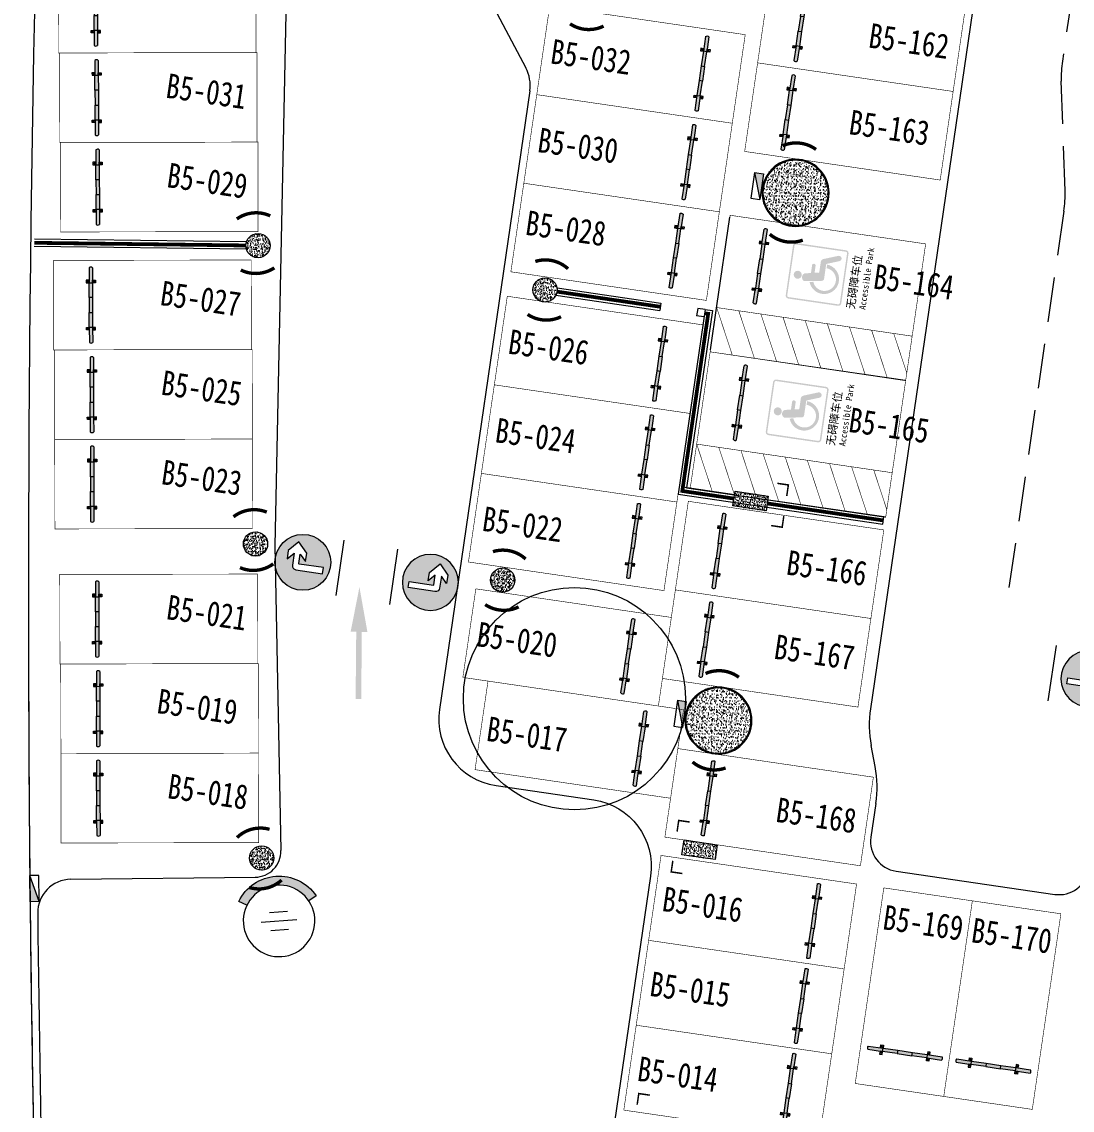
# Model space of a CAD drawing. Header units: inches. Extents: x -414268 to 632271, y -366004 to 318730.
# Drawn here: x -299767 to -271591, y 195681 to 224862 of the extents above; entities that cross this region are included whole.
import ezdxf

# ---------------------------------------------------------------- set-up
doc = ezdxf.new("R2010")
doc.units = ezdxf.units.IN
doc.header["$LTSCALE"] = 1200
doc.header["$MEASUREMENT"] = 0
doc.linetypes.add('DASHEDX2', pattern=[1.5, 1, -0.5])
doc.linetypes.add('LTP-UG5$0$HIDDEN2', pattern=[0.1875, 0.125, -0.0625])
doc.layers.get('0').update_dxf_attribs({"linetype": 'CONTINUOUS', "lineweight": 0})
for name, color, linetype, lineweight in [('$DDT_AUDIT_GENERATED__1E20', 7, 'CONTINUOUS', 0), ('$DDT_AUDIT_GENERATED__1E23', 7, 'CONTINUOUS', 0), ('-XBZ', 7, 'CONTINUOUS', 0), ('0--PAI--', 7, 'CONTINUOUS', 0), ('0--PAI--BLUE', 5, 'CONTINUOUS', 0), ('0--弧型立面标', 7, 'CONTINUOUS', 0), ('0--挡车架', 7, 'CONTINUOUS', 0), ('0--残疾人车位黄色网格线', 40, 'CONTINUOUS', 0), ('0--直行箭头', 7, 'CONTINUOUS', 0), ('0--立面标', 7, 'CONTINUOUS', 0), ('0--路缘线', 1, 'CONTINUOUS', 0), ('0－－车位', 4, 'CONTINUOUS', 0), ('0－－车位号码', 7, 'CONTINUOUS', 0), ('7', 7, 'CONTINUOUS', 0), ('COL-GRID-UG-1_8A_200701111', 7, 'CONTINUOUS', 0), ('COL-GRID-UG-1_8A_200701112', 7, 'CONTINUOUS', 0), ('COL-GRID-UG-1_8A_200701113', 7, 'CONTINUOUS', 0), ('COLUMN', 7, 'CONTINUOUS', 0), ('HY消火栓', 7, 'CONTINUOUS', 0), ('LEE100', 7, 'CONTINUOUS', 0), ('LTP-UG5$0$A-PARKING', 7, 'CONTINUOUS', 0), ('WALL', 7, 'CONTINUOUS', 0), ('广角镜', 7, 'CONTINUOUS', 0)]:
    doc.layers.add(name, color=color, linetype=linetype, lineweight=lineweight)
doc.styles.add('-黑体', font='simhei.ttf', dxfattribs={"width": 0.8})
doc.styles.add('黑体', font='simhei.ttf')

# ---------------------------------------------------------------- blocks, each defined once
blk = doc.blocks.new('$DDT_AUDIT_GENERATED__1DE2')
at = {"layer": 'COL-GRID-UG-1_8A_200701112'}
h = blk.add_hatch(dxfattribs=at)
h.set_pattern_fill('AR-CONC', color=251, scale=0.02, angle=8.320600316395613, style=0)
h.set_pattern_definition([(50.00000000000038, (-65.0903522020077, -5.269292141296299), (0.1434520365201508, -0.01255042699651813), [0.015, -0.165]), (355.0000000000004, (-65.0903522020077, -5.269292141296299), (-0.02775026672260095, 0.1504384267400022), [0.012, -0.132]), (100.4514000000003, (-65.07839786600769, -5.270338009296299), (0.1157018763428035, 0.1378879084121915), [0.012748038, -0.1402284224]), (46.18420000000039, (-65.0903522020077, -5.2292921412963), (0.2134482097251291, -0.0331038028658023), [0.0225, -0.2475000000000001]), (96.63560000000038, (-65.07256485300769, -5.2320508026963), (0.1869325411097395, 0.1948235741800896), [0.0191220576, -0.2103426]), (351.1842000000003, (-65.0903522020077, -5.2292921412963), (0.1869323890267243, 0.1948237201850661), [0.01800000000000001, -0.1980000000000001]), (21.00000000000039, (-65.07035220200768, -5.239292141296302), (0.1193814104236928, -0.08052377813306705), [0.015, -0.165]), (326.0000000000004, (-65.07035220200768, -5.239292141296302), (0.04866306638431545, 0.1450300090093709), [0.012, -0.132]), (71.45140000000038, (-65.06040375540769, -5.2460024624963), (0.1680445257162976, 0.06450609934199153), [0.012748038, -0.1402284224]), (37.50000000000041, (-65.0903522020077, -5.269292141296299), (0.002431971063457723, 0.06657877076626231), [0, -0.1304, 0, -0.134, 0, -0.1325]), (7.500000000000348, (-65.0903522020077, -5.269292141296299), (0.05261390748842924, 0.07888234237647238), [0, -0.07640000000000001, 0, -0.1274, 0, -0.05050000000000001]), (327.5000000000003, (-65.13495220200768, -5.269292141296299), (0.1067644872344819, -0.004510974346875299), [0, -0.05000000000000002, 0, -0.156, 0, -0.207]), (317.5000000000003, (-65.15495220200769, -5.269292141296301), (0.1166372338684771, 0.02002099646646426), [0, -0.06500000000000002, 0, -0.1036, 0, -0.147])])
h.paths.add_polyline_path([(0.4500000000000597, -0.2000000000000028), (-0.4500000000000455, -0.2000000000000135), (-0.4500000000000313, 0.1999999999999922), (0.4500000000000455, 0.2000000000000028)])
at = {"layer": 'COL-GRID-UG-1_8A_200701113'}
blk.add_lwpolyline([(0.4500000000000597, -0.2000000000000028), (-0.4500000000000455, -0.2000000000000135), (-0.4500000000000313, 0.1999999999999922), (0.4500000000000455, 0.2000000000000028)], close=True, dxfattribs=at)
blk = doc.blocks.new('$DDT_AUDIT_GENERATED__1DE0')
at = {"layer": '$DDT_AUDIT_GENERATED__1E20'}
h = blk.add_hatch(dxfattribs=at)
h.set_pattern_fill('STEEL', color=256, scale=0.5, style=0)
h.set_pattern_definition([(315, (21.45000000000017, -21.45000000000019), (-0.04419417382415922, -0.04419417382415921), []), (315, (21.45000000000017, -21.48125000000019), (-0.04419417382415922, -0.04419417382415921), [])])
edge = h.paths.add_edge_path(flags=16)
edge.add_arc((-8.881784197001252e-16, 0), 0.8749999999999984, 0, 360)
edge = h.paths.add_edge_path()
edge.add_arc((-8.881784197001252e-16, 0), 0.8999999999999985, 0, 360)
h = blk.add_hatch(dxfattribs=at)
h.set_pattern_fill('AR-CONC', color=256, scale=0.025, style=0)
h.set_pattern_definition([(310, (21.45000000000017, -21.45000000000019), (0.1793150456501884, 0.01568803374564876), [0.01875, -0.20625]), (5.000000000000026, (21.45000000000017, -21.45000000000019), (-0.03468783340325002, -0.188048033425003), [0.015, -0.165]), (259.5486, (21.46494292000016, -21.44869266500019), (0.1446273454285054, -0.1723598855152384), [0.01593504749999999, -0.1752855279999999]), (313.8158, (21.45000000000017, -21.5000000000002), (0.2668102621564111, 0.04137975358225449), [0.02812499999999999, -0.3093749999999999]), (263.3644, (21.47223418625017, -21.4965516732502), (0.2336656763871758, -0.2435294677251105), [0.02390257199999999, -0.26292825]), (8.815800000000026, (21.45000000000017, -21.5000000000002), (0.2336654862834068, -0.2435296502313312), [0.0225, -0.2475]), (339, (21.47500000000016, -21.48750000000018), (0.1492267630296154, 0.1006547226663347), [0.01874999999999999, -0.2062499999999999]), (34, (21.47500000000016, -21.48750000000018), (0.06082883298039541, -0.1812875112617133), [0.015, -0.165]), (288.5486, (21.48743555825017, -21.4791120985002), (0.2100556571453725, -0.08063262417748812), [0.01593504749999999, -0.1752855279999999]), (322.5, (21.45000000000017, -21.45000000000019), (0.003039963829322657, -0.08322346345782788), [0, -0.163, 0, -0.1675, 0, -0.165625]), (352.5, (21.45000000000017, -21.45000000000019), (0.06576738436053713, -0.09860292797059007), [0, -0.0955, 0, -0.15925, 0, -0.063125]), (32.50000000000005, (21.39425000000017, -21.45000000000019), (0.1334556090431022, 0.005638717933594935), [0, -0.06249999999999999, 0, -0.195, 0, -0.2587499999999999]), (42.50000000000004, (21.36925000000016, -21.45000000000019), (0.1457965423355966, -0.02502624558307943), [0, -0.08124999999999999, 0, -0.1295, 0, -0.18375])])
edge = h.paths.add_edge_path()
edge.add_arc((-8.881784197001252e-16, 0), 0.8749999999999984, 0, 360)
at = {"layer": '$DDT_AUDIT_GENERATED__1E23'}
for radius in [0.8999999999999985, 0.8749999999999984]:
    blk.add_circle((-8.881784197001252e-16, 0), radius, dxfattribs=at)
blk = doc.blocks.new('COL-GRID-UG-1.8a 20070111$0$.65')
at = {"layer": 'COL-GRID-UG-1_8A_200701112'}
h = blk.add_hatch(dxfattribs=at)
h.set_pattern_fill('AR-CONC', color=251, scale=0.02000000000000003, angle=-71.45922951694362, style=0)
h.set_pattern_definition([(330.220170166661, (9.780911265253447, -53.02194924296044), (0.01310157522271839, -0.1434027500651823), [0.01500000000000002, -0.1650000000000003]), (275.2201701666611, (9.780911265253447, -53.02194924296044), (0.1431276881705953, 0.05400242977981085), [0.01200000000000002, -0.1320000000000001]), (20.67157016666113, (9.78200306402368, -53.03389947159923), (0.1562291924156083, -0.08940044134511446), [0.01274803800000002, -0.1402284224000002]), (326.4043701666611, (9.820276593525996, -53.01485199490259), (0.005293820626032765, -0.2159351186403456), [0.02250000000000003, -0.2475000000000004]), (16.85577016666115, (9.820717733939517, -53.03284658832125), (0.2249000141792535, -0.1493987403033274), [0.01912205760000002, -0.2103426000000002]), (271.4043701666612, (9.820276593525996, -53.01485199490259), (0.2249001308833271, -0.1493985647275436), [0.01800000000000001, -0.1980000000000001]), (301.2201701666611, (9.813983885486785, -53.03630897105332), (-0.05806413691702267, -0.1317746409733485), [0.01500000000000002, -0.1650000000000003]), (246.2201701666611, (9.813983885486785, -53.03630897105332), (0.1513631941852344, -0.02215809082988847), [0.01200000000000002, -0.1320000000000001]), (351.6715701666611, (9.809145200398241, -53.0472901880612), (0.0932989364987837, -0.1539328032737996), [0.01274803800000002, -0.1402284224000002]), (317.7201701666611, (9.780911265253447, -53.02194924296044), (0.06595388672758523, 0.009419767806314105), [0, -0.1304000000000001, 0, -0.1340000000000001, 0, -0.1325000000000001]), (287.720170166661, (9.780911265253447, -53.02194924296044), (0.08696608138238515, -0.03778290471883278), [0, -0.0764000000000001, 0, -0.1274000000000002, 0, -0.05050000000000007]), (247.7201701666611, (9.772997833668946, -52.97805690193655), (0.01450395159196302, -0.1058708647939462), [0, -0.05000000000000007, 0, -0.1560000000000002, 0, -0.2070000000000003]), (237.7201701666611, (9.769449209640019, -52.95837423780027), (0.04039841199479828, -0.1112342255436634), [0, -0.06500000000000007, 0, -0.1036000000000001, 0, -0.1470000000000002])])
edge = h.paths.add_edge_path()
edge.add_arc((-3.552713678800501e-15, 0), 0.325, 8.320600316395307, 368.3206003163953)
at = {"layer": 'COL-GRID-UG-1_8A_200701113'}
blk.add_circle((-3.552713678800501e-15, 0), 0.325, dxfattribs=at)
blk = doc.blocks.new('HY')
for p, q in [((0, 0), (0.2400000000000055, -1.77635683940025e-15)), ((0, 0), (0.2400000000000038, -0.6999999999999993)), ((1.77635683940025e-15, -1.77635683940025e-15), (0, -0.6999999999999993)), ((0.240000000000002, -1.77635683940025e-15), (0.2400000000000002, -0.6999999999999993)), ((0, -0.6999999999999993), (0.2400000000000038, -0.6999999999999993))]:
    blk.add_line(p, q)
blk.add_solid([(1.77635683940025e-15, -5.329070518200751e-15), (0.2400000000000055, -1.77635683940025e-15), (0.2400000000000002, -0.6999999999999993)])
blk = doc.blocks.new('A$C6F4820FC')
at = {"layer": '0--挡车架'}
h = blk.add_hatch(color=256, dxfattribs=at)
h.paths.add_polyline_path([(2017.784217856827, 79.3952663297232, 0.3952043560108401), (2017.78421785311, 169.3952663332057), (1617.474230922457, 169.3952663332057), (1617.474230922458, 79.39526633119387), (1684.499301437642, 79.39526633119385)])
h.paths.add_polyline_path([(818.9364171714836, 169.3952663332057), (818.9364171714836, 79.39526633119385), (1216.632018534735, 79.39526633119385), (1216.632018534736, 169.3952663332057)])
h.paths.add_polyline_path([(418.094204783764, 79.39526633119385), (418.0942047837638, 169.3952663332057), (351.0691342685791, 169.3952663332057), (17.78421785310638, 169.395266333202, 0.3952043560108128), (17.78421784939219, 79.39526632972411)])
h = blk.add_hatch(color=256, dxfattribs=at)
h.paths.add_polyline_path([(1617.474230922457, 169.3952663332057), (1684.499301437642, 169.3952663332057), (1684.499301437642, 248.7905199443812), (1617.474230922457, 248.7905199443812)])
h.paths.add_polyline_path([(1638.848788944474, 209.0928931387934, -1), (1663.124743415625, 209.0928931387934, -1)], flags=16)
h.paths.add_polyline_path([(1617.474230922457, 1.272001827601343e-05), (1684.499301437642, 1.272001827601343e-05), (1684.499301437642, 79.39526633119387), (1617.474230922457, 79.39526633119384)])
h.paths.add_polyline_path([(1638.848788944473, 39.69763952560606, -1), (1663.124743415624, 39.69763952560606, -1)], flags=16)
h.paths.add_polyline_path([(351.069134268579, 248.7905199443813), (351.0691342685791, 169.3952663332057), (418.0942047837639, 169.3952663332057), (418.0942047837638, 248.7905199443812)])
h.paths.add_polyline_path([(396.7196467617473, 209.0928931387934, 1), (372.4436922905957, 209.0928931387934, 1)], flags=16)
h.paths.add_polyline_path([(418.0942047837639, 79.39526633119387), (351.0691342685791, 79.39526633119387), (351.0691342685791, 1.272001827601343e-05), (418.0942047837639, 1.272001827601343e-05)])
h.paths.add_polyline_path([(372.4436922905957, 39.69763952560606, -1), (396.7196467617473, 39.69763952560606, -1)], flags=16)
h = blk.add_hatch(color=40, dxfattribs=at)
h.paths.add_polyline_path([(1216.632018534736, 169.3952663332056), (1216.632018534735, 79.39526633119385), (1617.474230922457, 79.39526633119385), (1617.474230922457, 169.3952663332056)])
h.paths.add_polyline_path([(818.9364171714836, 79.39526633119385), (818.9364171714836, 169.3952663332057), (418.0942047837639, 169.3952663332057), (418.0942047837639, 79.39526633119385)])
for p, q in [((17.78421785310638, 169.395266333202), (418.0942047837639, 169.3952663332057)), ((17.78421784939155, 79.39526632972411), (418.0942047837639, 79.39526633119385)), ((818.9364171714838, 169.3952663332057), (1216.632018534736, 169.3952663332057)), ((818.9364171714838, 79.39526633119385), (1216.632018534735, 79.39526633119385)), ((1617.474230922457, 169.3952663332057), (2017.78421785311, 169.3952663332057)), ((1617.474230922457, 79.39526633119385), (2017.784217856827, 79.3952663297232))]:
    blk.add_line(p, q, dxfattribs=at)
for points in [[(418.0942047837639, 169.3952663332057), (351.0691342685791, 169.3952663332057), (351.0691342685791, 248.7905199443812), (418.0942047837639, 248.7905199443812)], [(418.0942047837639, 79.39526633119385), (351.0691342685791, 79.39526633119385), (351.0691342685791, 1.272001827601343e-05), (418.0942047837639, 1.272001827601343e-05)], [(1617.474230922457, 169.3952663332057), (1684.499301437642, 169.3952663332057), (1684.499301437642, 248.7905199443812), (1617.474230922457, 248.7905199443812)], [(1617.474230922457, 79.39526633119385), (1684.499301437642, 79.39526633119385), (1684.499301437642, 1.272001827601343e-05), (1617.474230922457, 1.272001827601343e-05)]]:
    blk.add_lwpolyline(points, close=True, dxfattribs=at)
at = {"layer": '0--挡车架', "color": 0}
for points in [[(818.9364171714838, 169.3952663332057), (818.9364171714838, 79.39526633119385), (418.0942047837639, 79.39526633119385), (418.0942047837639, 169.3952663332057)], [(1617.474230922457, 169.3952663332057), (1617.474230922457, 79.39526633119385), (1216.632018534735, 79.39526633119385), (1216.632018534736, 169.3952663332057)]]:
    blk.add_lwpolyline(points, close=True, dxfattribs=at)
at = {"layer": '0--挡车架'}
for centre in [(384.5816695261715, 209.0928931387934), (384.5816695261715, 39.69763952560606), (1650.986766180049, 209.0928931387934), (1650.986766180049, 39.69763952560606)]:
    blk.add_circle(centre, 12.13797723557582, dxfattribs=at)
for centre, start, end in [((65.82469069586296, 124.3952663294804), 136.8717046789877, 223.1282953162828), ((1969.743745010358, 124.3952663294804), 316.871704683716, 43.12829532101674)]:
    blk.add_arc(centre, 65.82466886578737, start, end, dxfattribs=at)
blk = doc.blocks.new('A$C001A7B1A')
at = {"layer": '0－－车位', "const_width": 15}
blk.add_lwpolyline([(2407.499988817268, 5307.500045389108), (7.499988817267877, 5307.500045389108), (7.499988817267877, 7.500045389109687), (2407.499988817268, 7.500045389109687)], close=True, dxfattribs=at)
at = {"layer": '0--挡车架'}
blk.add_blockref('A$C6F4820FC', (189.7157709641579, 883.1047790596294), dxfattribs=at)
blk = doc.blocks.new('A$C7D0402B3')
at = {"layer": '0－－车位', "const_width": 15}
blk.add_lwpolyline([(2307.499942923991, 5307.500045389108), (7.499942923990602, 5307.500045389108), (7.499942923990602, 7.500045389109687), (2307.499942923991, 7.500045389109687)], close=True, dxfattribs=at)
at = {"layer": '0--挡车架'}
blk.add_blockref('A$C6F4820FC', (139.7157250708806, 883.1047790596294), dxfattribs=at)
blk = doc.blocks.new('A$C10102D26')
at = {"layer": '0--残疾人车位黄色网格线'}
blk.add_lwpolyline([(-3605.339168935898, -54540.21906515182, 15, 30, 0), (1694.660831055546, -54540.21906511314, 15, 15, 0), (1694.660831055604, -53340.21906511311, 15, 15, 0), (-3605.339168944629, -53340.2190651518, 15, 15, 0)], format="xyseb", close=True, dxfattribs=at)
at = {"layer": '0--残疾人车位黄色网格线', "const_width": 15}
for points in [[(-3005.33916893584, -54540.21906514743), (-3605.339168944571, -53340.21906515174)], [(-2405.339168935781, -54540.21906514304), (-3005.339168944571, -53340.21906514736)], [(-1805.33916893584, -54540.21906513867), (-2405.339168944629, -53340.21906514298)], [(-1205.33916893584, -54540.21906513429), (-1805.339168944571, -53340.21906513861)], [(-605.3391689358978, -54540.21906512991), (-1205.339168944571, -53340.21906513423)], [(-5.339168935781345, -54540.21906512552), (-605.3391689445707, -53340.21906512985)], [(594.6608310641604, -54540.21906512115), (-5.339168944628909, -53340.21906512547)], [(1194.66083106416, -54540.21906511677), (594.6608310554293, -53340.21906512108)], [(1694.660831055546, -54340.21906509875), (1194.660831055429, -53340.2190651167)]]:
    blk.add_lwpolyline(points, dxfattribs=at)
blk = doc.blocks.new('A$C6E085F50')
at = {"layer": '-XBZ', "ltscale": 5}
h = blk.add_hatch(color=0, dxfattribs=at)
edge = h.paths.add_edge_path(flags=0)
edge.add_arc((-1035.849672221637, -53364.43917214778), 399.231944187569, 559.5371281121512, 806.9349294421521, ccw=False)
edge.add_line((-1412.095830732258, -53497.94937200347), (-1313.959879671107, -53476.31344633523))
edge.add_arc((-1025.365259020647, -53372.09741784415), 306.8351929994521, 559.855443456634, 807.963188277728)
edge.add_line((-1014.459850287007, -53065.45608383429), (-1014.502715693554, -52965.77834800439))
edge = h.paths.add_edge_path(flags=0)
edge.add_arc((-1517.562849579146, -53385.71758326215), 115.816334887954, 488.2306844138104, 600.8924572846221, ccw=False)
edge.add_arc((-1562.052542147867, -53329.24352862559), 43.92300006497508, 461.9463160464524, 488.23068437737277, ccw=False)
edge.add_line((-1571.144388501241, -53286.2718139219), (-1411.163509247184, -53252.42346531837))
edge.add_line((-1411.163509247126, -53252.42346531836), (-1411.163509248756, -53025.16413347047))
edge.add_arc((-1363.506137692078, -53049.81654769178), 53.65600237300711, 387.3518197875791, 512.648180213348, ccw=False)
edge.add_line((-1315.84876613575, -53025.16413346981), (-1315.848766134295, -53232.23135255578))
edge.add_line((-1315.848766134295, -53232.23135255546), (-1212.40682262578, -53219.18924361309))
edge.add_arc((-1215.15401085536, -53197.40024551366), 21.96149997946179, 637.1860168223311, 720.0000000651901)
edge.add_line((-1193.192510876048, -53197.40024548861), (-1193.192510878027, -52917.29639088987))
edge.add_arc((-1105.346510875155, -52917.29639090337), 87.84600000295045, 470.43748056541347, 539.9999999913427, ccw=False)
edge.add_line((-1136.021025556605, -52834.97996565569), (-746.4891299000592, -52689.82422277015))
edge.add_arc((-727.0230210605077, -52759.76982602276), 72.60383466274196, 291.30004885570565, 465.55207316711983, ccw=False)
edge.add_line((-700.6495311019826, -52827.41415937863), (-1025.986511920055, -52948.64821404354))
edge.add_arc((-1018.317883201118, -52969.22732030037), 21.96149996639157, 470.4374807362102, 540.00000016237)
edge.add_line((-1040.279383166868, -52969.2273203626), (-1040.27938316419, -53354.04329757462))
edge.add_arc((-1106.163883182162, -53354.04329755417), 65.88450001794845, 639.1930481759488, 719.9999999821753, ccw=False)
edge.add_line((-1095.638082227088, -53419.08155442564), (-1545.518190695031, -53491.89021678268))
edge.add_arc((-1552.535391370126, -53448.53137880874), 43.92300007676925, 600.8924573092828, 639.1930482122978, ccw=False)
edge = h.paths.add_edge_path(flags=0)
edge.add_arc((-1755.094627282, -53350.74591759952), 107.6041580994607, 450.0000000004032, 810.0000000004032)
edge = h.paths.add_edge_path()
edge.add_arc((-568.1596488987561, -53939.19838566692), 79.2, 630.0000000004032, 720.0000000004032)
edge.add_line((-488.9596488988027, -53939.19838566636), (-488.9596489082905, -52592.79838566636))
edge.add_arc((-568.159648908244, -52592.79838566692), 79.2, 720.0000000004032, 810.0000000004032)
edge.add_line((-568.1596489087678, -52513.59838566692), (-1914.559648908791, -52513.5983856764))
edge.add_arc((-1914.559648908267, -52592.7983856764), 79.2, 450.0000000004032, 540.0000000004032)
edge.add_line((-1993.759648908221, -52592.79838567696), (-1993.759648898733, -53939.19838567696))
edge.add_arc((-1914.559648898779, -53939.19838567639), 79.2, 540.0000000004032, 630.0000000004032)
edge.add_line((-1914.559648898197, -54018.3983856764), (-568.159648898174, -54018.39838566691))
edge = h.paths.add_edge_path(flags=16)
edge.add_arc((-1914.559648908267, -52592.7983856764), 39.6, 450.0000000004032, 540.0000000004032)
edge.add_line((-1954.159648908244, -52592.79838567667), (-1954.159648898756, -53939.19838567667))
edge.add_arc((-1914.559648898779, -53939.19838567639), 39.6, 540.0000000004032, 630.0000000004032)
edge.add_line((-1914.559648898488, -53978.79838567639), (-568.1596488984651, -53978.79838566691))
edge.add_arc((-568.1596488987561, -53939.19838566692), 39.6, 630.0000000004032, 720.0000000004032)
edge.add_line((-528.5596488987794, -53939.19838566664), (-528.5596489082673, -52592.79838566664))
edge.add_arc((-568.159648908244, -52592.79838566692), 39.6, 720.0000000004032, 810.0000000004032)
edge.add_line((-568.159648908535, -52553.19838566692), (-1914.559648908558, -52553.1983856764))
at = {"layer": '0--挡车架'}
h = blk.add_hatch(color=256, dxfattribs=at)
h.paths.add_polyline_path([(-2825.080378191022, -52270.65818637254, -0.395204356010846), (-2735.080378187471, -52270.6581863756), (-2735.080378184561, -52670.96817330625), (-2825.080378186598, -52670.96817330692), (-2825.080378187122, -52603.94310279172)])
h.paths.add_polyline_path([(-2735.08037817874, -53469.50598705723), (-2825.080378180777, -53469.50598705789), (-2825.080378183629, -53071.81038569463), (-2735.08037818165, -53071.81038569398)])
h.paths.add_polyline_path([(-2825.080378177867, -53870.34819944561), (-2735.08037817583, -53870.34819944495), (-2735.080378175364, -53937.37326996013), (-2735.080378172861, -54270.65818637561, -0.3952043560108137), (-2825.080378176412, -54270.65818637998)])
h = blk.add_hatch(color=256, dxfattribs=at)
h.paths.add_polyline_path([(-2735.080378184561, -52670.96817330625), (-2735.080378185085, -52603.94310279108), (-2655.68512457388, -52603.94310279049), (-2655.685124573414, -52670.96817330568)])
h.paths.add_polyline_path([(-2695.382751379162, -52649.59361528395, 1), (-2695.382751379337, -52625.31766081281, 1)], flags=16)
h.paths.add_polyline_path([(-2825.080378187122, -52603.94310279172), (-2825.080378186598, -52670.96817330692), (-2904.475631797803, -52670.9681733075), (-2904.475631798268, -52603.94310279231)])
h.paths.add_polyline_path([(-2864.778004992346, -52649.59361528519, 1), (-2864.77800499252, -52625.31766081403, 1)], flags=16)
h.paths.add_polyline_path([(-2655.685124564217, -53937.37326995956), (-2735.080378175364, -53937.37326996013), (-2735.08037817583, -53870.34819944495), (-2655.685124564625, -53870.34819944438)])
h.paths.add_polyline_path([(-2695.38275137014, -53891.72275746668, 1), (-2695.382751369907, -53915.99871193782, 1)], flags=16)
h.paths.add_polyline_path([(-2904.475631789013, -53870.34819944618), (-2825.080378177867, -53870.34819944561), (-2825.080378177343, -53937.37326996079), (-2904.475631788548, -53937.37326996138)])
h.paths.add_polyline_path([(-2864.778004983091, -53915.99871193907, 1), (-2864.778004983265, -53891.72275746792, 1)], flags=16)
h = blk.add_hatch(color=40, dxfattribs=at)
h.paths.add_polyline_path([(-2825.080378186598, -52670.96817330693), (-2825.080378183629, -53071.81038569463), (-2735.080378181648, -53071.81038569399), (-2735.08037818456, -52670.96817330625)])
h.paths.add_polyline_path([(-2825.080378180778, -53469.50598705789), (-2825.080378177867, -53870.3481994456), (-2735.08037817583, -53870.34819944495), (-2735.080378178739, -53469.50598705722)])
for p, q in [((-2825.080378186598, -52670.96817330692), (-2825.080378191022, -52270.65818637254)), ((-2735.080378184561, -52670.96817330625), (-2735.080378187471, -52270.6581863756)), ((-2825.080378180777, -53469.50598705789), (-2825.080378183629, -53071.81038569463)), ((-2735.08037817874, -53469.50598705723), (-2735.08037818165, -53071.81038569398)), ((-2825.080378176412, -54270.65818637998), (-2825.080378177867, -53870.34819944561)), ((-2735.080378172861, -54270.65818637561), (-2735.08037817583, -53870.34819944495))]:
    blk.add_line(p, q, dxfattribs=at)
for points in [[(-2825.080378186598, -52670.96817330692), (-2825.080378187122, -52603.94310279172), (-2904.475631798268, -52603.94310279231), (-2904.475631797803, -52670.9681733075)], [(-2735.080378184561, -52670.96817330625), (-2735.080378185085, -52603.94310279108), (-2655.68512457388, -52603.94310279049), (-2655.685124573414, -52670.96817330568)], [(-2825.080378177867, -53870.34819944561), (-2825.080378177343, -53937.37326996079), (-2904.475631788548, -53937.37326996138), (-2904.475631789013, -53870.34819944618)], [(-2735.08037817583, -53870.34819944495), (-2735.080378175364, -53937.37326996013), (-2655.685124564217, -53937.37326995956), (-2655.685124564625, -53870.34819944438)]]:
    blk.add_lwpolyline(points, close=True, dxfattribs=at)
at = {"layer": '0--挡车架', "color": 0}
for points in [[(-2735.080378184561, -52670.96817330625), (-2825.080378186598, -52670.96817330692), (-2825.080378183629, -53071.81038569463), (-2735.08037818165, -53071.81038569398)], [(-2735.08037817874, -53469.50598705723), (-2825.080378180777, -53469.50598705789), (-2825.080378177867, -53870.34819944561), (-2735.08037817583, -53870.34819944495)]]:
    blk.add_lwpolyline(points, close=True, dxfattribs=at)
at = {"layer": '0--挡车架'}
for centre in [(-2864.778004992462, -52637.45563804962), (-2695.38275137922, -52637.45563804837), (-2864.778004983207, -53903.86073470348), (-2695.382751370023, -53903.86073470226)]:
    blk.add_circle(centre, 12.13797723557582, dxfattribs=at)
for centre, start, end in [((-2780.080378190905, -52318.69865921868), 46.87170468003125, 133.1282953152548), ((-2780.080378176994, -54222.61771353319), 226.8717046847452, 313.1282953235427)]:
    blk.add_arc(centre, 65.82466886578737, start, end, dxfattribs=at)
at = {"layer": '0－－车位', "const_width": 15}
blk.add_lwpolyline([(1519.919621825218, -52035.01900736554), (1519.91962182516, -54535.01900736042), (-3780.080378174724, -54535.01900740423), (-3780.080378193001, -52035.01900740423)], close=True, dxfattribs=at)
at = {"style": '黑体'}
blk.add_text('无碍障车位', height=213.8400000000049, rotation=90.00000000041851, dxfattribs=at).set_placement((-117.0395433116937, -54051.44015120677))
at = {"style": '黑体', "width": 0.8}
blk.add_text('Accessible Park', height=171.0720000000039, rotation=90.00000000041851, dxfattribs=at).set_placement((174.757985831413, -54023.56807028569))
blk = doc.blocks.new('A$C611C3372')
at = {"layer": '7'}
blk.add_hatch(color=256, dxfattribs=at).paths.add_polyline_path([(86.55383598182243, 299.910011141651), (1.2270340903342e-05, 249.9156503793993, 0.5772203872978603), (865.9279827208543, 249.9156503793993), (779.3741590093728, 299.910011141651, -0.577350269189626)])
for points in [[(232.9639974955958, 499.910011141651), (632.9639974955958, 499.910011141651)], [(332.9639974955958, 599.910011141651), (532.9639974955958, 599.910011141651)], [(332.9639974955958, 399.910011141651), (532.9639974955958, 399.910011141651)]]:
    blk.add_lwpolyline(points, dxfattribs=at)
blk.add_lwpolyline([(86.55383598182243, 299.910011141651), (1.2270340903342e-05, 249.9156503793956, 0.5772203872978591), (865.9279827208507, 249.9156503793956), (779.3741590093728, 299.910011141651)], format="xyb", dxfattribs=at)
blk.add_circle((432.9639974955958, 499.910011141651), 400, dxfattribs=at)
blk = doc.blocks.new('A$C50091FAB')
at = {"layer": '0--PAI--BLUE'}
h = blk.add_hatch(color=256, dxfattribs=at)
edge = h.paths.add_edge_path()
edge.add_arc((299.9999944004085, 400.0000107713568), 300, 0, 360)
edge = h.paths.add_edge_path(flags=16)
edge.add_line((312.3871690364904, 573.9583468705459), (384.2358726081438, 506.9583468705459))
edge.add_line((384.2358726081438, 506.9583468705423), (253.9024450060242, 506.9583468705423))
edge.add_arc((253.9024450060242, 462.9583468705459), 44, 90, 180)
edge.add_line((209.9024450060242, 462.9583468705459), (209.9024450060242, 173.9583468705459))
edge.add_line((209.9024450060242, 173.9583468705459), (275.9024450060242, 173.9583468705459))
edge.add_line((275.9024450060242, 173.9583468705459), (275.9024450060242, 435.9583468705459))
edge.add_arc((280.9024450060242, 435.9583468705459), 5, 90, 180, ccw=False)
edge.add_line((280.9024450060242, 440.9583468705459), (384.2358726081438, 440.9583468705459))
edge.add_line((384.2358726081438, 440.9583468705459), (312.3871690364904, 373.9583468705459))
edge.add_line((312.3871690364904, 373.9583468705459), (404.3871690364904, 373.9583468705459))
edge.add_line((404.3871690364904, 373.9583468705459), (511.6240400389579, 473.9583468705459))
edge.add_line((511.6240400389652, 473.9583468705459), (404.3871690364977, 573.9583468705459))
edge.add_line((404.3871690364904, 573.9583468705459), (312.3871690364904, 573.9583468705459))
at = {"layer": '0--PAI--'}
blk.add_lwpolyline([(312.3871690364904, 573.9583468705459), (384.2358726081438, 506.9583468705423), (253.9024450060242, 506.9583468705459, 0.414213562373095), (209.9024450060242, 462.9583468705459), (209.9024450060242, 173.9583468705459), (275.9024450060242, 173.9583468705459), (275.9024450060242, 435.9583468705459, -0.414213562373095), (280.9024450060242, 440.9583468705459), (384.2358726081438, 440.9583468705459), (312.3871690364904, 373.9583468705459), (404.3871690364904, 373.9583468705459), (511.6240400389652, 473.9583468705459), (404.3871690364904, 573.9583468705459)], format="xyb", close=True, dxfattribs=at)
blk.add_circle((299.9999944004085, 400.0000107713568), 300, dxfattribs=at)
at = {"layer": '7'}
blk.add_line((599.9999944004085, 1.07713567558676e-05), (-5.599591531790793e-06, 1.07713567558676e-05), dxfattribs=at)

msp = doc.modelspace()

# ---------------------------------------------------------------- hatches: boundary and pattern name
at = {"layer": '0--直行箭头'}
msp.add_hatch(color=256, dxfattribs=at).paths.add_polyline_path([(-290710.050065671, 209705.637689111), (-290945.8682804346, 208507.7166693497), (-290795.8743863934, 208506.3632476369), (-290812.1154469461, 206706.4365191416), (-290662.1215529047, 206705.0830974288), (-290645.8804923521, 208505.0098259243), (-290495.886598311, 208503.6564042115)])

# ---------------------------------------------------------------- linework, layer by layer
msp.add_line((-281295.3245953029, 216062.3155794751), (-281121.6702323819, 217249.6841668304))
msp.add_circle((-284943.7217342176, 206714.4452849927), 2977.962326179996)
at = {"layer": '0--弧型立面标'}
for points, const_width in [([(-284162.784845577, 224744.2053087985, -0.2679491924311205), (-285060.6209318927, 224806.5780761689, -0.2679491924311205)], 90), ([(-278463.5446397571, 221438.2474490263, 0.2679491924311205), (-279357.9350153156, 221538.5761892171, 0.2679491924311205)], 89.99999999999997), ([(-293102.5324101724, 219658.5282268905, 0.2679491924311205), (-293998.7489328246, 219576.0907079732, 0.2679491924311205)], 89.99999999999999), ([(-278819.2861115422, 219005.8510393789, -0.2679491924311205), (-279704.9485232317, 219165.8575783716, -0.2679491924311205)], 89.99999999999996), ([(-292993.0941310905, 218264.272475053, -0.2679491924311205), (-293891.1972029663, 218205.8698014237, -0.2679491924311205)], 89.99999999999999), ([(-285114.1995617024, 218238.8694873644, 0.2679491924311205), (-285992.2936338636, 218436.2290587948, 0.2679491924311205)], 90), ([(-285302.0667516605, 216954.3201317646, -0.2679491924311205), (-286199.9028379762, 217016.6928991349, -0.2679491924311205)], 90), ([(-293196.4661958073, 211716.4441574722, 0.2679491924311205), (-294087.6618260395, 211590.8641086787, 0.2679491924311205)], 89.99999999999999), ([(-286252.0381679776, 210458.85292996, 0.2679491924311205), (-287130.1322401388, 210656.2125013904, 0.2679491924311205)], 90), ([(-293019.888614215, 210329.0919324985, -0.2679491924311205), (-293914.1281729728, 210227.4277227061, -0.2679491924311205)], 89.99999999999999), ([(-286439.9053579357, 209174.3035743602, -0.2679491924311205), (-287337.7414442513, 209236.6763417305, -0.2679491924311205)], 90), ([(-280532.9257975699, 207288.7717829922, 0.2679491924311205), (-281427.3161731284, 207389.1005231831, 0.2679491924311205)], 89.99999999999997), ([(-280888.667269355, 204856.3753733449, -0.2679491924311205), (-281774.3296810444, 205016.3819123376, -0.2679491924311205)], 89.99999999999996), ([(-293120.8979659753, 203211.5823358679, 0.2679491924311205), (-293993.476138781, 202991.1116295525, 0.2679491924311205)], 89.99999999999999), ([(-292796.4919275208, 201851.1829236823, -0.2679491924311205), (-293674.6623662608, 201654.1634309329, -0.2679491924311205)], 89.99999999999999)]:
    msp.add_lwpolyline(points, format="xyb", dxfattribs=dict(at, const_width=const_width))
at = {"layer": '0--立面标', "const_width": 40}
for points in [[(-279502.1481526861, 212487.5344447386), (-279205.3060058462, 212444.1208540153), (-279248.7195965696, 212147.2787071755)], [(-279667.7979284297, 211354.8975391985), (-279370.9557815897, 211311.4839484751), (-279327.5421908665, 211608.326095315)], [(-281849.3157845431, 203406.3811437004), (-282146.1579313831, 203449.7947344238), (-282189.5715221063, 203152.952587584)], [(-282051.0775580714, 202026.8270223644), (-282347.9197049113, 202070.2406130877), (-282304.5061141879, 202367.0827599276)], [(-282920.1843557514, 196084.2748549624), (-283217.0265025914, 196127.6884456857), (-283260.4400933147, 195830.8462988458)]]:
    msp.add_lwpolyline(points, dxfattribs=at)
at = {"layer": '0--路缘线'}
for p, q in [((-292359.3888688511, 241150.7160796867), (-292975.5636368885, 210811.348806185)), ((-272037.0948590714, 240404.3092037628), (-277003.6955279848, 206444.9803278937)), ((-287493.4680522982, 225990.1543684613), (-286245.5045282406, 223623.2008670605)), ((-292975.5612128146, 210819.3497314287), (-292814.4409152643, 202641.9922680964)), ((-276877.7311658461, 204891.6243465236), (-276983.9207968771, 205458.1397810354)), ((-276857.9564347384, 203904.7837996651), (-276990.7132213886, 202997.0540104393)), ((-276314.9037384112, 202089.7053769374), (-272060.1663004081, 201467.4439099078)), ((-298450.5211530658, 201871.5252121947), (-293506.274762125, 201928.2487513547))]:
    msp.add_line(p, q, dxfattribs=at)
at = {"layer": '0--路缘线', "linetype": 'DASHEDX2'}
for p, q in [((-269483.3609500014, 240030.8219482469), (-271855.7127501009, 223809.7725103293)), ((-271782.5281721401, 220326.8187166708), (-271885.4593316793, 223270.811300346)), ((-271812.2747537185, 219787.8575066875), (-273333.3724782038, 209387.2915418308))]:
    msp.add_line(p, q, dxfattribs=at)
at = {"layer": '0--路缘线'}
msp.add_lwpolyline([(-286140.610059714, 223012.0991832654), (-288566.2868343747, 206426.4381187754, 0.4142135623730818), (-287045.7154976755, 204384.9036933961), (-284423.6098664007, 204001.4169752146, -0.414213562373095), (-282903.0385297016, 201959.8825498352), (-285003.2948877065, 187599.2964790576)], format="xyb", dxfattribs=at)
for centre, radius, start, end in [((-287130.0838825136, 223156.8111523433), 1000, 351.6793996841437, 27.80019913283131), ((-268887.2912817022, 223375.6366030959), 3000, 171.6793996841437, 182.00242341898), ((-274780.6962221173, 220221.9934139209), 3000, 351.6793996841437, 2.002423418979963), ((-274035.274059586, 206010.8444206602), 3000, 171.6793996841437, 190.6165275056087), ((-279826.3779031371, 204338.9197068986), 3000, 351.6793996841437, 10.61652750560866), ((-276199.134163149, 202881.284435177), 800, 171.6793996841437, 261.6793996839024), ((-293514.3050788649, 202628.2026884198), 700, 270.6573047860001, 1.128765466260968), ((-271944.3967251458, 202259.0229681475), 800, 261.6793996839024, 351.6793996841437), ((-298440.1964601146, 200971.584435968), 900, 90.65730478600003, 180.647783957036), ((455991.9010908645, 209501.5291949563), 755380.3176841403, 180.647783957036, 182.041638816295)]:
    msp.add_arc(centre, radius, start, end, dxfattribs=at)
at = {"layer": 'COLUMN'}
msp.add_lwpolyline([(-210887.1106985838, 166867.2014340563), (-204949.6681399942, 241810.7583757646), (-279758.5175700771, 252751.6619071004, -0.05463301858709951), (-298265.3439897721, 254196.3243621231, 0.02370964325649418), (-299108.7745434197, 182583.3916606845, 0.3621818479760356), (-291075.016508967, 173617.2174677319), (-216185.4697228249, 162664.6588187397)], format="xyb", close=True, dxfattribs=at)
for points in [[(-300187.6184026463, 210600.2336368943, 0.009271837225096051), (-299708.3936636865, 182562.0161931895, 0.3621818479760388), (-291161.8425632047, 173023.5330091974), (-253402.6143967526, 167501.2648318411)], [(-299587.7402498056, 210512.5005946408, 0.009243094817039702), (-299108.7745434197, 182583.3916606845, 0.3621818479760356), (-291075.016508967, 173617.2174677319), (-253315.7872153058, 168094.9491255219)]]:
    msp.add_lwpolyline(points, format="xyb", dxfattribs=at)
at = {"layer": 'LEE100', "linetype": 'LTP-UG5$0$HIDDEN2', "ltscale": 5, "const_width": 100}
for points in [[(-293754.9513534332, 218864.8447045511), (-299429.5088515565, 218935.7121874341)], [(-285408.596904473, 217625.9129208702), (-282641.7841648124, 217221.2625800526)], [(-281454.4155774529, 217047.6082171593), (-281355.468195173, 217033.1370202515), (-282050.3606286671, 212281.7824710349), (-280665.0972767484, 212079.1857143261)], [(-279774.5708362286, 211948.9449421561), (-276657.7282944096, 211493.1022395609)]]:
    msp.add_lwpolyline(points, dxfattribs=at)
at = {"layer": 'LTP-UG5$0$A-PARKING'}
msp.add_line((-281121.6702323818, 217249.6841668304), (-280774.3615066231, 219624.4213415535), dxfattribs=at)
at = {"layer": 'WALL'}
for p, q in [((-293737.9367385567, 218964.6400132171), (-299428.2600853383, 219035.7043900448)), ((-293740.434270993, 218764.6556079958), (-299430.7576177746, 218835.7199848234)), ((-285409.7268185861, 217727.1419880655), (-282627.3129679047, 217320.2099623327)), ((-285438.6692124016, 217529.2472235056), (-282656.2553617202, 217122.3151977727)), ((-282627.3129679047, 217320.2099623327), (-282656.2553617202, 217122.3151977727)), ((-281439.9443805451, 217146.5555994392), (-282163.7792078549, 212197.3062856628)), ((-281242.0496159852, 217117.6132056237), (-281936.9420494793, 212366.2586564071)), ((-281637.839145105, 217175.4979932548), (-281666.7815389206, 216977.603228695)), ((-281439.9443805451, 217146.5555994393), (-281637.8391451049, 217175.4979932549)), ((-281439.9443805451, 217146.5555994392), (-281242.0496159852, 217117.6132056237)), ((-281468.8867743606, 216948.6608348794), (-281666.7815389205, 216977.6032286949)), ((-282163.7792078549, 212197.3062856628), (-276672.1994913175, 211394.154857281)), ((-280650.6260798402, 212178.1330966068), (-282035.8894317591, 212380.7298533157)), ((-281936.9420494793, 212366.2586564071), (-276643.2570975018, 211592.0496218409)), ((-276672.1994913175, 211394.154857281), (-276643.2570975018, 211592.0496218409))]:
    msp.add_line(p, q, dxfattribs=at)

# ---------------------------------------------------------------- block references
for name, p, rotation in [('A$C001A7B1A', (-298793.941232426, 226433.9788621881), 270.1100696767503), ('A$C001A7B1A', (-279688.854828801, 226143.4560355344), 261.6793996873682), ('A$C001A7B1A', (-298767.5143402926, 224032.4959571151), 270.1100696767503), ('A$C001A7B1A', (-280036.163554426, 223768.7188608329), 261.6793996873682), ('A$C001A7B1A', (-298741.0933022746, 221634.0603554979), 270.1100696767503), ('A$C6E085F50', (-269496.7454521768, 270614.1600499954), 351.6793996836047), ('A$C001A7B1A', (-298921.4681562443, 218472.3362314009), 270.1100696767503), ('A$C10102D26', (-269842.5491567945, 269457.2239282012), 351.6793996836047), ('A$C001A7B1A', (-298895.0412641109, 216070.8533263279), 270.1100696767503), ('A$C6E085F50', (-270032.1797377269, 266953.1069057084), 351.6793996836047), ('A$C001A7B1A', (-298890.4336246083, 213672.3909713544), 270.1100696767503), ('A$C10102D26', (-270377.9834423446, 265796.1707839141), 351.6793996836047), ('A$C001A7B1A', (-281894.9794290047, 212013.9792945865), 261.6793996873682), ('A$C001A7B1A', (-298755.569221984, 210052.4480555566), 270.1100696767503), ('A$C001A7B1A', (-282684.9336449067, 206508.9812392622), 81.67939966378523), ('A$C001A7B1A', (-282242.2881546359, 209639.2421198399), 261.6793996873682), ('A$C001A7B1A', (-298729.1423298506, 207650.9651504837), 270.1100696767503), ('A$C001A7B1A', (-282358.1427725023, 204035.6560288416), 81.67939966378523), ('A$C001A7B1A', (-298724.534690348, 205252.5027955102), 270.1100696767503), ('A$C001A7B1A', (-277420.5260056271, 196391.1339108063), 351.6793996836047), ('A$C001A7B1A', (-275045.7888308748, 196043.8251852476), 351.6793996836047)]:
    msp.add_blockref(name, p, dxfattribs=dict(rotation=rotation))
at = {"xscale": -1}
for name, p, rotation in [('A$C001A7B1A', (-280353.6658594141, 224522.2006257291), 81.6793996637859), ('A$C001A7B1A', (-280700.9745859233, 222147.4634511159), 81.6793996637859), ('A$C001A7B1A', (-281048.2833124324, 219772.7262765026), 81.6793996637859), ('A$C001A7B1A', (-281491.5044661495, 216742.1840683772), 81.6793996637859), ('A$C001A7B1A', (-281838.8131919364, 214367.4468936583), 81.6793996637859), ('A$C001A7B1A', (-282186.1219184451, 211992.7097190449), 81.6793996637859), ('A$C001A7B1A', (-282525.4582292727, 202995.284769704), 261.6793996638017), ('A$C7D0402B3', (-277367.5316989294, 201750.7710240419), 81.67939968063259), ('A$C7D0402B3', (-277700.369227918, 199474.9812316189), 81.67939968063259), ('A$C7D0402B3', (-278033.2067569068, 197199.1914391959), 81.67939968063259)]:
    msp.add_blockref(name, p, dxfattribs=dict(at, rotation=rotation))
at = {"layer": '7', "yscale": 2.5, "zscale": 2.5}
for p, xscale, rotation in [((-291345.7931974804, 209482.7948367027), 2.499999999999106, 81.67939762682118), ((-289905.2184470103, 209235.1847781001), -2.499999999999109, 261.679399683999), ((-272243.1107091022, 206652.0761299241), -2.499999999999109, 261.679399683999)]:
    msp.add_blockref('A$C50091FAB', p, dxfattribs=dict(at, xscale=xscale, rotation=rotation))
at = {"layer": 'COL-GRID-UG-1_8A_200701111', "yscale": 1000.000000000002, "zscale": 1000}
for name, p, xscale, rotation in [('$DDT_AUDIT_GENERATED__1DE0', (-279011.4889268323, 220276.1730330909), -999.9999999999881, 171.6793996836047), ('$DDT_AUDIT_GENERATED__1DE2', (-280219.834056488, 212014.0653282418), 999.999999999988, 351.6793996836047), ('$DDT_AUDIT_GENERATED__1DE0', (-281080.870084645, 206126.6973670569), -999.9999999999881, 171.6793996836047), ('$DDT_AUDIT_GENERATED__1DE0', (-281080.870084645, 206126.6973670569), -999.9999999999881, 171.6793996836047), ('$DDT_AUDIT_GENERATED__1DE2', (-281587.3619763851, 202663.5389872795), 999.999999999988, 351.6793996836047), ('$DDT_AUDIT_GENERATED__1DE2', (-281587.3619763851, 202663.5389872795), 999.999999999988, 351.6793996836047)]:
    msp.add_blockref(name, p, dxfattribs=dict(at, xscale=xscale, rotation=rotation))
at = {"layer": 'COL-GRID-UG-1_8A_200701112', "xscale": 999.999999999988, "yscale": 1000.000000000002, "zscale": 1000, "rotation": 351.6793996836047}
for p in [(-293429.9766949479, 218860.7862143426), (-285730.1758968823, 217672.9443108211), (-293497.1013948247, 210862.4412414714), (-286868.0145031575, 209892.9277534167), (-293331.2024605643, 202442.5530656271), (-293331.2024605643, 202442.5530656271)]:
    msp.add_blockref('COL-GRID-UG-1.8a 20070111$0$.65', p, dxfattribs=at)
at = {"layer": 'HY消火栓', "yscale": 1000.000000000002, "zscale": 1000}
for p, xscale, rotation in [((-280110.2382364422, 220822.4131623429), 999.999999999988, 351.6793996836047), ((-282179.619394255, 206672.9374963088), 999.999999999988, 351.6793996836047), ((-282179.619394255, 206672.9374963088), 999.999999999988, 351.6793996836047), ((-299302.8793383432, 201274.2909022629), 1000.000000000025, 180.6573047855055), ((-299302.8793383432, 201274.2909022629), 1000.000000000025, 180.6573047855055)]:
    msp.add_blockref('HY', p, dxfattribs=dict(at, xscale=xscale, rotation=rotation))
at = {"layer": '广角镜', "xscale": -2.400000004144184, "yscale": 2.399999998530959, "zscale": 2.4, "rotation": 184.1259214551758}
msp.add_blockref('A$C611C3372', (-293987.7876618146, 201879.169784339), dxfattribs=at)

# ---------------------------------------------------------------- texts
at = {"layer": '0－－车位号码', "style": '-黑体', "width": 0.8}
for s, p in [('B5-162', (-277081.9169350688, 224175.2334651755)), ('B5-032', (-285612.7200081348, 223748.3033415793)), ('B5-031', (-295927.6591528913, 222829.8201548962)), ('B5-163', (-277609.1555173402, 221853.1004994262)), ('B5-030', (-285960.0287346441, 221373.5661669661)), ('B5-029', (-295901.2381148734, 220431.3845532789)), ('B5-028', (-286284.5358147931, 219154.7361524803)), ('B5-164', (-276954.8521354877, 217715.6304615515)), ('B5-027', (-296081.6129688428, 217269.6604291819)), ('B5-026', (-286750.5586148703, 215968.2867842273)), ('B5-025', (-296055.1860767096, 214868.177524109)), ('B5-165', (-277618.6855585105, 213870.8709643664)), ('B5-024', (-287097.867340657, 213593.5496095084)), ('B5-023', (-296050.578437207, 212469.7151691355)), ('B5-022', (-287445.1760671659, 211218.8124348951)), ('B5-166', (-279288.0415352726, 210045.7567242276)), ('B5-021', (-295915.7140345825, 208849.7722533377)), ('B5-020', (-287594.5083907144, 208124.6632149224)), ('B5-167', (-279618.0333255778, 207789.4247810129)), ('B5-019', (-296169.3344302231, 206331.3667370258)), ('B5-017', (-287331.5526263041, 205587.8822077972)), ('B5-018', (-295884.6795029467, 204049.8269932912)), ('B5-168', (-279569.0409334354, 203416.6414570671)), ('B5-016', (-282619.3502424268, 201026.3474748463)), ('B5-169', (-276701.4325665343, 200536.2724004993)), ('B5-170', (-274326.695391782, 200188.9636749406)), ('B5-015', (-282952.1877714156, 198750.5576824233)), ('B5-014', (-283285.0253004042, 196474.7678900003))]:
    msp.add_text(s, height=660, rotation=351.67939968401, dxfattribs=at).set_placement(p)

doc.saveas('drawing.dxf')
